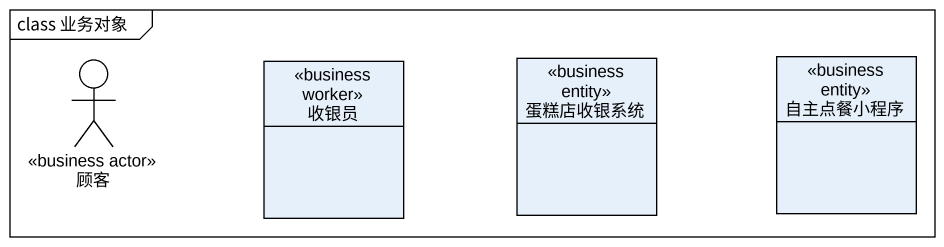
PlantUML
@startuml
mainframe class 业务对象
allowmixing
hide circle
hide empty members
actor 顾客 <<business actor>>
class 收银员 <<business worker>>
class 蛋糕店收银系统 <<business entity>>
class 自主点餐小程序 <<business entity>>
@enduml
